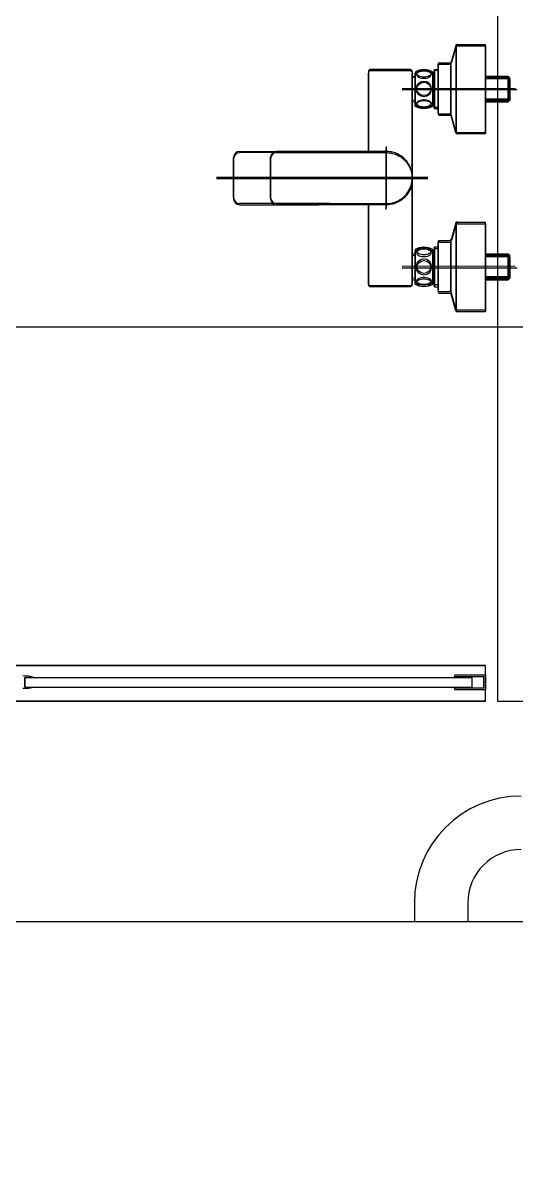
# Model space of a CAD drawing. Header units: millimetres. Extents: x 968909 to 1007504, y 395965 to 423289.
# Drawn here: x 981116 to 981532, y 403742 to 404700 of the extents above; entities that cross this region are included whole.
import ezdxf

# ---------------------------------------------------------------- set-up
doc = ezdxf.new("R2010")
doc.units = ezdxf.units.MM
doc.header["$LTSCALE"] = 100
doc.layers.add('l4', color=4, linetype='Continuous')

msp = doc.modelspace()

# ---------------------------------------------------------------- linework, layer by layer
at = {"elevation": 54985.43}
msp.add_lwpolyline([(968909.02, 404443.77), (981927.44, 404443.77), (981927.44, 395965.32), (968909.02, 395965.32)], close=True, dxfattribs=at)
at = {"layer": 'l4'}
for p, q in [((981516.34, 405028.69, 0), (981516.34, 404128.69, 0)), ((981481.2, 404680.94, 0), (981477.73, 404667.68, 0)), ((981481.18, 404679.87, 0), (981477.73, 404666.67, 0)), ((981481.53, 404607.91, 0), (981481.53, 404681.46, 0)), ((981481.53, 404680.45, 0), (981481.53, 404606.9, 0)), ((981482.34, 404681.69, 0), (981482.17, 404681.69, 0)), ((981482.34, 404680.68, 0), (981482.17, 404680.68, 0)), ((981482.34, 404681.69, 0), (981506.34, 404681.69, 0)), ((981482.34, 404680.68, 0), (981506.34, 404680.68, 0)), ((981506.34, 404607.69, 0), (981506.34, 404681.69, 0)), ((981506.34, 404680.68, 0), (981506.34, 404606.68, 0)), ((981466.34, 404624.19, 0), (981466.34, 404665.19, 0)), ((981466.34, 404664.18, 0), (981466.34, 404623.18, 0)), ((981467.34, 404666.19, 0), (981475.8, 404666.19, 0)), ((981467.34, 404665.18, 0), (981475.8, 404665.18, 0)), ((981477.02, 404622.77, 0), (981477.02, 404666.6, 0)), ((981477.02, 404665.59, 0), (981477.02, 404621.76, 0)), ((981407.6, 404658.69, 0), (981407.6, 404593.13, 0)), ((981407.6, 404592.13, 0), (981407.6, 404657.69, 0)), ((981442.59, 404660.69, 0), (981411.07, 404660.69, 0)), ((981411.07, 404659.69, 0), (981442.59, 404659.69, 0)), ((981444.59, 404658.7, 0), (981444.59, 404569.69, 0)), ((981444.59, 404568.69, 0), (981444.59, 404657.7, 0)), ((981444.59, 404655.19, 0), (981446.89, 404654.57, 0)), ((981446.89, 404653.56, 0), (981444.59, 404654.18, 0)), ((981446.89, 404658.53, 0), (981446.89, 404630.84, 0)), ((981446.89, 404629.83, 0), (981446.89, 404657.53, 0)), ((981448.24, 404657.44, 0), (981448.43, 404658.05, 0)), ((981448.31, 404656.82, 0), (981448.24, 404657.44, 0)), ((981448.31, 404656.73, 0), (981448.24, 404656.12, 0)), ((981448.24, 404656.12, 0), (981448.43, 404655.51, 0)), ((981448.62, 404657.33, 0), (981448.31, 404656.73, 0)), ((981448.62, 404656.23, 0), (981448.31, 404656.82, 0)), ((981448.43, 404658.05, 0), (981448.86, 404658.62, 0)), ((981448.43, 404655.51, 0), (981448.86, 404654.93, 0)), ((981449.17, 404657.88, 0), (981448.62, 404657.33, 0)), ((981449.17, 404655.67, 0), (981448.62, 404656.23, 0)), ((981448.86, 404658.62, 0), (981449.52, 404659.15, 0)), ((981448.86, 404654.93, 0), (981449.52, 404654.41, 0)), ((981449.93, 404658.37, 0), (981449.17, 404657.88, 0)), ((981449.93, 404655.19, 0), (981449.17, 404655.67, 0)), ((981449.52, 404659.15, 0), (981450.38, 404659.59, 0)), ((981449.52, 404654.41, 0), (981450.38, 404653.96, 0)), ((981450.87, 404658.77, 0), (981449.93, 404658.37, 0)), ((981450.87, 404654.78, 0), (981449.93, 404655.19, 0)), ((981450.38, 404659.59, 0), (981451.4, 404659.95, 0)), ((981450.38, 404653.96, 0), (981451.4, 404653.61, 0)), ((981451.96, 404659.07, 0), (981450.87, 404658.77, 0)), ((981451.96, 404654.49, 0), (981450.87, 404654.78, 0)), ((981451.4, 404659.95, 0), (981452.54, 404660.19, 0)), ((981453.15, 404659.26, 0), (981451.96, 404659.07, 0)), ((981453.15, 404654.3, 0), (981451.96, 404654.49, 0)), ((981452.54, 404660.19, 0), (981453.76, 404660.31, 0)), ((981454.39, 404659.32, 0), (981453.15, 404659.26, 0)), ((981454.39, 404654.24, 0), (981453.15, 404654.3, 0)), ((981453.76, 404660.31, 0), (981455.01, 404660.31, 0)), ((981455.62, 404659.26, 0), (981454.39, 404659.32, 0)), ((981455.62, 404654.3, 0), (981454.39, 404654.24, 0)), ((981455.01, 404660.31, 0), (981456.23, 404660.19, 0)), ((981456.81, 404659.07, 0), (981455.62, 404659.26, 0)), ((981456.81, 404654.49, 0), (981455.62, 404654.3, 0)), ((981456.23, 404660.19, 0), (981457.37, 404659.95, 0)), ((981457.9, 404658.77, 0), (981456.81, 404659.07, 0)), ((981457.9, 404654.78, 0), (981456.81, 404654.49, 0)), ((981457.37, 404659.95, 0), (981458.39, 404659.59, 0)), ((981457.37, 404653.61, 0), (981458.39, 404653.96, 0)), ((981458.84, 404658.37, 0), (981457.9, 404658.77, 0)), ((981458.84, 404655.19, 0), (981457.9, 404654.78, 0)), ((981458.39, 404659.59, 0), (981459.25, 404659.15, 0)), ((981458.39, 404653.96, 0), (981459.25, 404654.41, 0)), ((981459.6, 404657.88, 0), (981458.84, 404658.37, 0)), ((981459.6, 404655.67, 0), (981458.84, 404655.19, 0)), ((981459.25, 404659.15, 0), (981459.91, 404658.62, 0)), ((981459.25, 404654.41, 0), (981459.91, 404654.93, 0)), ((981460.15, 404657.33, 0), (981459.6, 404657.88, 0)), ((981460.15, 404656.23, 0), (981459.6, 404655.67, 0)), ((981459.91, 404658.62, 0), (981460.34, 404658.05, 0)), ((981459.91, 404654.93, 0), (981460.34, 404655.51, 0)), ((981460.46, 404656.73, 0), (981460.15, 404657.33, 0)), ((981460.46, 404656.82, 0), (981460.15, 404656.23, 0)), ((981460.34, 404658.05, 0), (981460.53, 404657.44, 0)), ((981460.34, 404655.51, 0), (981460.53, 404656.12, 0)), ((981460.53, 404657.44, 0), (981460.46, 404656.82, 0)), ((981460.53, 404656.12, 0), (981460.46, 404656.73, 0)), ((981461.89, 404658.53, 0), (981461.89, 404630.84, 0)), ((981461.89, 404629.83, 0), (981461.89, 404657.53, 0)), ((981461.89, 404656.39, 0), (981462.89, 404656.39, 0)), ((981462.89, 404655.38, 0), (981461.89, 404655.38, 0)), ((981462.89, 404660.19, 0), (981463.39, 404660.69, 0)), ((981462.89, 404629.19, 0), (981462.89, 404660.19, 0)), ((981462.89, 404660.19, 0), (981462.89, 404629.19, 0)), ((981463.39, 404659.68, 0), (981462.89, 404659.18, 0)), ((981462.89, 404628.18, 0), (981462.89, 404659.18, 0)), ((981462.89, 404628.18, 0), (981462.89, 404659.18, 0)), ((981463.39, 404660.69, 0), (981466.34, 404660.69, 0)), ((981463.39, 404628.69, 0), (981463.39, 404660.69, 0)), ((981466.34, 404659.68, 0), (981463.39, 404659.68, 0)), ((981463.39, 404659.68, 0), (981463.39, 404627.68, 0)), ((981506.34, 404654.94, 0), (981525.39, 404654.94, 0)), ((981526.89, 404653.44, 0), (981525.39, 404654.94, 0)), ((981525.39, 404654.94, 0), (981525.39, 404634.44, 0)), ((981436.09, 404644.69, 0), (981531.69, 404644.69, 0)), ((981444.59, 404633.68, 0), (981444.59, 404653.68, 0)), ((981451.4, 404653.61, 0), (981452.54, 404653.37, 0)), ((981452.54, 404653.37, 0), (981453.76, 404653.24, 0)), ((981453.76, 404653.24, 0), (981455.01, 404653.24, 0)), ((981455.01, 404653.24, 0), (981456.23, 404653.37, 0)), ((981456.23, 404653.37, 0), (981457.37, 404653.61, 0)), ((981525.39, 404653.93, 0), (981506.34, 404653.93, 0)), ((981506.34, 404653.77, 0), (981525.39, 404653.77, 0)), ((981525.39, 404652.76, 0), (981506.34, 404652.76, 0)), ((981525.39, 404633.43, 0), (981525.39, 404653.93, 0)), ((981525.39, 404653.93, 0), (981526.89, 404652.43, 0)), ((981526.89, 404635.94, 0), (981526.89, 404653.44, 0)), ((981526.89, 404652.43, 0), (981526.89, 404634.93, 0)), ((981436.09, 404643.68, 0), (981532.89, 404643.68, 0)), ((981446.89, 404634.8, 0), (981444.59, 404634.19, 0)), ((981450.38, 404634.52, 0), (981451.4, 404634.88, 0)), ((981451.4, 404634.88, 0), (981452.54, 404635.13, 0)), ((981452.54, 404635.13, 0), (981453.76, 404635.26, 0)), ((981453.76, 404635.26, 0), (981455.01, 404635.26, 0)), ((981455.01, 404635.26, 0), (981456.23, 404635.13, 0)), ((981456.23, 404635.13, 0), (981457.37, 404634.88, 0)), ((981457.37, 404634.88, 0), (981458.39, 404634.52, 0)), ((981525.39, 404635.6, 0), (981506.34, 404635.6, 0)), ((981525.39, 404634.44, 0), (981526.89, 404635.94, 0)), ((981526.89, 404634.93, 0), (981525.39, 404633.43, 0)), ((981444.59, 404633.18, 0), (981446.89, 404633.79, 0)), ((981448.24, 404632.33, 0), (981448.43, 404632.95, 0)), ((981448.31, 404631.7, 0), (981448.24, 404632.33, 0)), ((981448.31, 404631.63, 0), (981448.24, 404631, 0)), ((981448.24, 404631, 0), (981448.43, 404630.38, 0)), ((981448.62, 404632.24, 0), (981448.31, 404631.63, 0)), ((981448.62, 404631.09, 0), (981448.31, 404631.7, 0)), ((981448.43, 404632.95, 0), (981448.86, 404633.54, 0)), ((981448.43, 404630.38, 0), (981448.86, 404629.79, 0)), ((981449.17, 404632.8, 0), (981448.62, 404632.24, 0)), ((981449.17, 404630.53, 0), (981448.62, 404631.09, 0)), ((981448.86, 404633.54, 0), (981449.52, 404634.07, 0)), ((981448.86, 404629.79, 0), (981449.52, 404629.26, 0)), ((981449.93, 404633.3, 0), (981449.17, 404632.8, 0)), ((981449.93, 404630.03, 0), (981449.17, 404630.53, 0)), ((981449.52, 404634.07, 0), (981450.38, 404634.52, 0)), ((981449.52, 404629.26, 0), (981450.38, 404628.8, 0)), ((981450.87, 404633.71, 0), (981449.93, 404633.3, 0)), ((981450.87, 404629.62, 0), (981449.93, 404630.03, 0)), ((981450.38, 404628.8, 0), (981451.4, 404628.44, 0)), ((981451.96, 404634.01, 0), (981450.87, 404633.71, 0)), ((981451.96, 404629.32, 0), (981450.87, 404629.62, 0)), ((981451.4, 404628.44, 0), (981452.54, 404628.2, 0)), ((981453.15, 404634.2, 0), (981451.96, 404634.01, 0)), ((981453.15, 404629.13, 0), (981451.96, 404629.32, 0)), ((981452.54, 404628.2, 0), (981453.76, 404628.07, 0)), ((981454.39, 404634.26, 0), (981453.15, 404634.2, 0)), ((981454.39, 404629.06, 0), (981453.15, 404629.13, 0)), ((981453.76, 404628.07, 0), (981455.01, 404628.07, 0)), ((981455.62, 404634.2, 0), (981454.39, 404634.26, 0)), ((981455.62, 404629.13, 0), (981454.39, 404629.06, 0)), ((981455.01, 404628.07, 0), (981456.23, 404628.2, 0)), ((981456.81, 404634.01, 0), (981455.62, 404634.2, 0)), ((981456.81, 404629.32, 0), (981455.62, 404629.13, 0)), ((981456.23, 404628.2, 0), (981457.37, 404628.44, 0)), ((981457.9, 404633.71, 0), (981456.81, 404634.01, 0)), ((981457.9, 404629.62, 0), (981456.81, 404629.32, 0)), ((981457.37, 404628.44, 0), (981458.39, 404628.8, 0)), ((981458.84, 404633.3, 0), (981457.9, 404633.71, 0)), ((981458.84, 404630.03, 0), (981457.9, 404629.62, 0)), ((981458.39, 404634.52, 0), (981459.25, 404634.07, 0)), ((981458.39, 404628.8, 0), (981459.25, 404629.26, 0)), ((981459.6, 404632.8, 0), (981458.84, 404633.3, 0)), ((981459.6, 404630.53, 0), (981458.84, 404630.03, 0)), ((981459.25, 404634.07, 0), (981459.91, 404633.54, 0)), ((981459.25, 404629.26, 0), (981459.91, 404629.79, 0)), ((981460.15, 404632.24, 0), (981459.6, 404632.8, 0)), ((981460.15, 404631.09, 0), (981459.6, 404630.53, 0)), ((981459.91, 404633.54, 0), (981460.34, 404632.95, 0)), ((981459.91, 404629.79, 0), (981460.34, 404630.38, 0)), ((981460.46, 404631.63, 0), (981460.15, 404632.24, 0)), ((981460.46, 404631.7, 0), (981460.15, 404631.09, 0)), ((981460.34, 404632.95, 0), (981460.53, 404632.33, 0)), ((981460.34, 404630.38, 0), (981460.53, 404631, 0)), ((981460.53, 404632.33, 0), (981460.46, 404631.7, 0)), ((981460.53, 404631, 0), (981460.46, 404631.63, 0)), ((981462.89, 404632.99, 0), (981461.89, 404632.99, 0)), ((981461.89, 404631.98, 0), (981462.89, 404631.98, 0)), ((981463.39, 404628.69, 0), (981462.89, 404629.19, 0)), ((981462.89, 404628.18, 0), (981463.39, 404627.68, 0)), ((981466.34, 404628.69, 0), (981463.39, 404628.69, 0)), ((981463.39, 404627.68, 0), (981466.34, 404627.68, 0)), ((981506.34, 404634.59, 0), (981525.39, 404634.59, 0)), ((981525.39, 404634.44, 0), (981506.34, 404634.44, 0)), ((981506.34, 404633.43, 0), (981525.39, 404633.43, 0)), ((981467.34, 404623.19, 0), (981475.8, 404623.19, 0)), ((981467.34, 404622.18, 0), (981475.8, 404622.18, 0)), ((981481.18, 404608.5, 0), (981477.73, 404621.69, 0)), ((981481.2, 404607.42, 0), (981477.73, 404620.68, 0)), ((981482.34, 404607.69, 0), (981482.17, 404607.69, 0)), ((981482.34, 404606.68, 0), (981482.17, 404606.68, 0)), ((981482.34, 404607.69, 0), (981506.34, 404607.69, 0)), ((981482.34, 404606.68, 0), (981506.34, 404606.68, 0)), ((981299.04, 404591.58, 0), (981325.49, 404591.6, 0)), ((981374.94, 404590.65, 0), (981299.04, 404590.58, 0)), ((981325.49, 404591.6, 0), (981365.6, 404591.64, 0)), ((981397.6, 404591.68, 0), (981365.6, 404591.64, 0)), ((981374.95, 404590.65, 0), (981407.6, 404590.69, 0)), ((981405.6, 404591.68, 0), (981397.6, 404591.68, 0)), ((981407.6, 404591.69, 0), (981405.6, 404591.68, 0)), ((981422.63, 404591.69, 0), (981407.6, 404591.69, 0)), ((981407.6, 404590.69, 0), (981422.63, 404590.69, 0)), ((981408.2, 404590.69, 0), (981408.29, 404590.7, 0)), ((981422.63, 404595.69, 0), (981422.63, 404543.69, 0)), ((981422.63, 404542.69, 0), (981422.63, 404594.69, 0)), ((981294.05, 404552.79, 0), (981294.05, 404586.58, 0)), ((981294.05, 404585.58, 0), (981294.05, 404551.79, 0)), ((981325.22, 404552.69, 0), (981325.22, 404586.69, 0)), ((981325.22, 404585.69, 0), (981325.22, 404551.69, 0)), ((981443.79, 404580.1, 0), (981443.77, 404580.1, 0)), ((981457.67, 404569.69, 0), (981279.57, 404569.69, 0)), ((981457.67, 404568.69, 0), (981279.57, 404568.69, 0)), ((981444.59, 404569.69, 0), (981444.59, 404480.68, 0)), ((981444.59, 404479.68, 0), (981444.59, 404568.69, 0)), ((981374.94, 404547.72, 0), (981299.04, 404547.79, 0)), ((981299.04, 404546.79, 0), (981325.49, 404546.77, 0)), ((981325.49, 404546.77, 0), (981365.6, 404546.73, 0)), ((981397.6, 404546.69, 0), (981365.6, 404546.73, 0)), ((981374.95, 404547.72, 0), (981407.6, 404547.69, 0)), ((981405.6, 404546.69, 0), (981397.6, 404546.69, 0)), ((981407.6, 404546.69, 0), (981405.6, 404546.69, 0)), ((981407.6, 404547.69, 0), (981422.63, 404547.69, 0)), ((981422.63, 404546.69, 0), (981407.6, 404546.69, 0)), ((981407.6, 404546.24, 0), (981407.6, 404480.69, 0)), ((981407.6, 404479.69, 0), (981407.6, 404545.24, 0)), ((981408.2, 404547.69, 0), (981408.29, 404547.67, 0)), ((981481.2, 404531.45, 0), (981477.73, 404518.19, 0)), ((981481.18, 404529.88, 0), (981477.73, 404516.68, 0)), ((981481.53, 404458.42, 0), (981481.53, 404531.97, 0)), ((981481.53, 404530.46, 0), (981481.53, 404456.91, 0)), ((981482.34, 404532.19, 0), (981482.17, 404532.19, 0)), ((981482.34, 404530.69, 0), (981482.17, 404530.69, 0)), ((981482.34, 404532.19, 0), (981506.34, 404532.19, 0)), ((981482.34, 404530.69, 0), (981506.34, 404530.69, 0)), ((981506.34, 404458.19, 0), (981506.34, 404532.19, 0)), ((981506.34, 404530.69, 0), (981506.34, 404456.69, 0)), ((981450.38, 404510.07, 0), (981451.4, 404510.43, 0)), ((981451.4, 404510.43, 0), (981452.54, 404510.67, 0)), ((981452.54, 404510.67, 0), (981453.76, 404510.8, 0)), ((981453.76, 404510.8, 0), (981455.01, 404510.8, 0)), ((981455.01, 404510.8, 0), (981456.23, 404510.67, 0)), ((981456.23, 404510.67, 0), (981457.37, 404510.43, 0)), ((981457.37, 404510.43, 0), (981458.39, 404510.07, 0)), ((981462.89, 404510.69, 0), (981463.39, 404511.19, 0)), ((981462.89, 404510.69, 0), (981462.89, 404479.69, 0)), ((981462.89, 404510.69, 0), (981462.89, 404479.69, 0)), ((981463.39, 404511.19, 0), (981466.34, 404511.19, 0)), ((981463.39, 404479.19, 0), (981463.39, 404511.19, 0)), ((981466.34, 404474.69, 0), (981466.34, 404515.69, 0)), ((981466.34, 404514.19, 0), (981466.34, 404473.19, 0)), ((981467.34, 404516.69, 0), (981475.8, 404516.69, 0)), ((981467.34, 404515.19, 0), (981475.8, 404515.19, 0)), ((981477.02, 404473.28, 0), (981477.02, 404517.11, 0)), ((981477.02, 404515.6, 0), (981477.02, 404471.77, 0)), ((981444.59, 404505.69, 0), (981446.89, 404505.08, 0)), ((981444.59, 404505.19, 0), (981444.59, 404485.19, 0)), ((981446.89, 404503.57, 0), (981444.59, 404504.19, 0)), ((981446.89, 404509.04, 0), (981446.89, 404481.34, 0)), ((981446.89, 404479.84, 0), (981446.89, 404507.53, 0)), ((981448.24, 404507.87, 0), (981448.43, 404508.49, 0)), ((981448.31, 404507.24, 0), (981448.24, 404507.87, 0)), ((981448.31, 404506.67, 0), (981448.24, 404506.04, 0)), ((981448.24, 404506.04, 0), (981448.43, 404505.42, 0)), ((981448.62, 404507.28, 0), (981448.31, 404506.67, 0)), ((981448.62, 404506.63, 0), (981448.31, 404507.24, 0)), ((981448.43, 404508.49, 0), (981448.86, 404509.08, 0)), ((981448.43, 404505.42, 0), (981448.86, 404504.83, 0)), ((981449.17, 404507.84, 0), (981448.62, 404507.28, 0)), ((981449.17, 404506.07, 0), (981448.62, 404506.63, 0)), ((981448.86, 404509.08, 0), (981449.52, 404509.61, 0)), ((981448.86, 404504.83, 0), (981449.52, 404504.3, 0)), ((981449.93, 404508.34, 0), (981449.17, 404507.84, 0)), ((981449.93, 404505.57, 0), (981449.17, 404506.07, 0)), ((981449.52, 404509.61, 0), (981450.38, 404510.07, 0)), ((981449.52, 404504.3, 0), (981450.38, 404503.85, 0)), ((981450.87, 404508.75, 0), (981449.93, 404508.34, 0)), ((981450.87, 404505.16, 0), (981449.93, 404505.57, 0)), ((981450.38, 404503.85, 0), (981451.4, 404503.49, 0)), ((981451.96, 404509.05, 0), (981450.87, 404508.75, 0)), ((981451.96, 404504.86, 0), (981450.87, 404505.16, 0)), ((981451.4, 404503.49, 0), (981452.54, 404503.24, 0)), ((981453.15, 404509.24, 0), (981451.96, 404509.05, 0)), ((981453.15, 404504.67, 0), (981451.96, 404504.86, 0)), ((981452.54, 404503.24, 0), (981453.76, 404503.11, 0)), ((981454.39, 404509.31, 0), (981453.15, 404509.24, 0)), ((981454.39, 404504.61, 0), (981453.15, 404504.67, 0)), ((981453.76, 404503.11, 0), (981455.01, 404503.11, 0)), ((981455.62, 404509.24, 0), (981454.39, 404509.31, 0)), ((981455.62, 404504.67, 0), (981454.39, 404504.61, 0)), ((981455.01, 404503.11, 0), (981456.23, 404503.24, 0)), ((981456.81, 404509.05, 0), (981455.62, 404509.24, 0)), ((981456.81, 404504.86, 0), (981455.62, 404504.67, 0)), ((981456.23, 404503.24, 0), (981457.37, 404503.49, 0)), ((981457.9, 404508.75, 0), (981456.81, 404509.05, 0)), ((981457.9, 404505.16, 0), (981456.81, 404504.86, 0)), ((981457.37, 404503.49, 0), (981458.39, 404503.85, 0)), ((981458.84, 404508.34, 0), (981457.9, 404508.75, 0)), ((981458.84, 404505.57, 0), (981457.9, 404505.16, 0)), ((981458.39, 404510.07, 0), (981459.25, 404509.61, 0)), ((981458.39, 404503.85, 0), (981459.25, 404504.3, 0)), ((981459.6, 404507.84, 0), (981458.84, 404508.34, 0)), ((981459.6, 404506.07, 0), (981458.84, 404505.57, 0)), ((981459.25, 404509.61, 0), (981459.91, 404509.08, 0)), ((981459.25, 404504.3, 0), (981459.91, 404504.83, 0)), ((981460.15, 404507.28, 0), (981459.6, 404507.84, 0)), ((981460.15, 404506.63, 0), (981459.6, 404506.07, 0)), ((981459.91, 404509.08, 0), (981460.34, 404508.49, 0)), ((981459.91, 404504.83, 0), (981460.34, 404505.42, 0)), ((981460.46, 404506.67, 0), (981460.15, 404507.28, 0)), ((981460.46, 404507.24, 0), (981460.15, 404506.63, 0)), ((981460.34, 404508.49, 0), (981460.53, 404507.87, 0)), ((981460.34, 404505.42, 0), (981460.53, 404506.04, 0)), ((981460.53, 404507.87, 0), (981460.46, 404507.24, 0)), ((981460.53, 404506.04, 0), (981460.46, 404506.67, 0)), ((981461.89, 404509.04, 0), (981461.89, 404481.34, 0)), ((981461.89, 404479.84, 0), (981461.89, 404507.53, 0)), ((981461.89, 404506.89, 0), (981462.89, 404506.89, 0)), ((981462.89, 404505.39, 0), (981461.89, 404505.39, 0)), ((981463.39, 404509.69, 0), (981462.89, 404509.19, 0)), ((981462.89, 404509.19, 0), (981462.89, 404478.19, 0)), ((981462.89, 404478.19, 0), (981462.89, 404509.19, 0)), ((981466.34, 404509.69, 0), (981463.39, 404509.69, 0)), ((981463.39, 404509.69, 0), (981463.39, 404477.69, 0)), ((981506.34, 404505.44, 0), (981525.39, 404505.44, 0)), ((981506.34, 404504.28, 0), (981525.39, 404504.28, 0)), ((981525.39, 404503.94, 0), (981506.34, 404503.94, 0)), ((981525.39, 404502.77, 0), (981506.34, 404502.77, 0)), ((981526.89, 404503.94, 0), (981525.39, 404505.44, 0)), ((981525.39, 404505.44, 0), (981525.39, 404484.94, 0)), ((981525.39, 404483.44, 0), (981525.39, 404503.94, 0)), ((981525.39, 404503.94, 0), (981526.89, 404502.44, 0)), ((981526.89, 404486.44, 0), (981526.89, 404503.94, 0)), ((981526.89, 404502.44, 0), (981526.89, 404484.94, 0)), ((981436.09, 404495.14, 0), (981531.32, 404495.26, 0)), ((981436.09, 404493.69, 0), (981532.89, 404493.69, 0)), ((981446.89, 404485.31, 0), (981444.59, 404484.69, 0)), ((981444.59, 404483.19, 0), (981446.89, 404483.8, 0)), ((981448.24, 404482.75, 0), (981448.43, 404483.36, 0)), ((981448.31, 404482.14, 0), (981448.24, 404482.75, 0)), ((981448.31, 404481.55, 0), (981448.24, 404480.93, 0)), ((981448.62, 404481.54, 0), (981448.31, 404482.14, 0)), ((981448.62, 404482.14, 0), (981448.31, 404481.55, 0)), ((981448.43, 404483.36, 0), (981448.86, 404483.94, 0)), ((981449.17, 404482.7, 0), (981448.62, 404482.14, 0)), ((981449.17, 404480.99, 0), (981448.62, 404481.54, 0)), ((981448.86, 404483.94, 0), (981449.52, 404484.46, 0)), ((981449.93, 404483.18, 0), (981449.17, 404482.7, 0)), ((981449.52, 404484.46, 0), (981450.38, 404484.91, 0)), ((981450.87, 404483.59, 0), (981449.93, 404483.18, 0)), ((981450.38, 404484.91, 0), (981451.4, 404485.26, 0)), ((981451.96, 404483.88, 0), (981450.87, 404483.59, 0)), ((981451.4, 404485.26, 0), (981452.54, 404485.5, 0)), ((981453.15, 404484.07, 0), (981451.96, 404483.88, 0)), ((981452.54, 404485.5, 0), (981453.76, 404485.63, 0)), ((981454.39, 404484.13, 0), (981453.15, 404484.07, 0)), ((981453.76, 404485.63, 0), (981455.01, 404485.63, 0)), ((981455.62, 404484.07, 0), (981454.39, 404484.13, 0)), ((981455.01, 404485.63, 0), (981456.23, 404485.5, 0)), ((981456.81, 404483.88, 0), (981455.62, 404484.07, 0)), ((981456.23, 404485.5, 0), (981457.37, 404485.26, 0)), ((981457.9, 404483.59, 0), (981456.81, 404483.88, 0)), ((981457.37, 404485.26, 0), (981458.39, 404484.91, 0)), ((981458.84, 404483.18, 0), (981457.9, 404483.59, 0)), ((981458.39, 404484.91, 0), (981459.25, 404484.46, 0)), ((981459.6, 404482.7, 0), (981458.84, 404483.18, 0)), ((981459.25, 404484.46, 0), (981459.91, 404483.94, 0)), ((981460.15, 404482.14, 0), (981459.6, 404482.7, 0)), ((981460.15, 404481.54, 0), (981459.6, 404480.99, 0)), ((981459.91, 404483.94, 0), (981460.34, 404483.36, 0)), ((981460.46, 404482.14, 0), (981460.15, 404481.54, 0)), ((981460.46, 404481.55, 0), (981460.15, 404482.14, 0)), ((981460.34, 404483.36, 0), (981460.53, 404482.75, 0)), ((981460.53, 404482.75, 0), (981460.46, 404482.14, 0)), ((981460.53, 404480.93, 0), (981460.46, 404481.55, 0)), ((981462.89, 404483.49, 0), (981461.89, 404483.49, 0)), ((981461.89, 404481.99, 0), (981462.89, 404481.99, 0)), ((981525.39, 404486.11, 0), (981506.34, 404486.11, 0)), ((981525.39, 404484.94, 0), (981506.34, 404484.94, 0)), ((981506.34, 404484.6, 0), (981525.39, 404484.6, 0)), ((981506.34, 404483.44, 0), (981525.39, 404483.44, 0)), ((981525.39, 404484.94, 0), (981526.89, 404486.44, 0)), ((981526.89, 404484.94, 0), (981525.39, 404483.44, 0)), ((981411.07, 404478.69, 0), (981442.59, 404478.69, 0)), ((981442.59, 404477.69, 0), (981411.07, 404477.69, 0)), ((981448.24, 404480.93, 0), (981448.43, 404480.32, 0)), ((981448.43, 404480.32, 0), (981448.86, 404479.75, 0)), ((981448.86, 404479.75, 0), (981449.52, 404479.22, 0)), ((981449.93, 404480.5, 0), (981449.17, 404480.99, 0)), ((981449.52, 404479.22, 0), (981450.38, 404478.78, 0)), ((981450.87, 404480.1, 0), (981449.93, 404480.5, 0)), ((981450.38, 404478.78, 0), (981451.4, 404478.43, 0)), ((981451.96, 404479.8, 0), (981450.87, 404480.1, 0)), ((981451.4, 404478.43, 0), (981452.54, 404478.18, 0)), ((981453.15, 404479.61, 0), (981451.96, 404479.8, 0)), ((981452.54, 404478.18, 0), (981453.76, 404478.06, 0)), ((981454.39, 404479.55, 0), (981453.15, 404479.61, 0)), ((981453.76, 404478.06, 0), (981455.01, 404478.06, 0)), ((981455.62, 404479.61, 0), (981454.39, 404479.55, 0)), ((981455.01, 404478.06, 0), (981456.23, 404478.18, 0)), ((981456.81, 404479.8, 0), (981455.62, 404479.61, 0)), ((981456.23, 404478.18, 0), (981457.37, 404478.43, 0)), ((981457.9, 404480.1, 0), (981456.81, 404479.8, 0)), ((981457.37, 404478.43, 0), (981458.39, 404478.78, 0)), ((981458.84, 404480.5, 0), (981457.9, 404480.1, 0)), ((981458.39, 404478.78, 0), (981459.25, 404479.22, 0)), ((981459.6, 404480.99, 0), (981458.84, 404480.5, 0)), ((981459.25, 404479.22, 0), (981459.91, 404479.75, 0)), ((981459.91, 404479.75, 0), (981460.34, 404480.32, 0)), ((981460.34, 404480.32, 0), (981460.53, 404480.93, 0)), ((981463.39, 404479.19, 0), (981462.89, 404479.69, 0)), ((981462.89, 404478.19, 0), (981463.39, 404477.69, 0)), ((981466.34, 404479.19, 0), (981463.39, 404479.19, 0)), ((981463.39, 404477.69, 0), (981466.34, 404477.69, 0)), ((981467.34, 404473.69, 0), (981475.8, 404473.69, 0)), ((981467.34, 404472.19, 0), (981475.8, 404472.19, 0)), ((981481.18, 404459, 0), (981477.73, 404472.2, 0)), ((981481.2, 404457.43, 0), (981477.73, 404470.69, 0)), ((981482.34, 404458.19, 0), (981482.17, 404458.19, 0)), ((981482.34, 404456.69, 0), (981482.17, 404456.69, 0)), ((981482.34, 404458.19, 0), (981506.34, 404458.19, 0)), ((981482.34, 404456.69, 0), (981506.34, 404456.69, 0)), ((980506.34, 404158.69, 0), (981506.34, 404158.69, 0)), ((980506.34, 404158.69, 0), (981506.34, 404158.69, 0)), ((981506.34, 404158.69, 0), (980506.34, 404158.69, 0)), ((981506.34, 404128.69, 0), (981506.34, 404158.69, 0)), ((981117.78, 404149.05, 0), (981117.78, 404149.05, 0)), ((981118.07, 404148.49, 0), (981118.07, 404140.49, 0)), ((981118.07, 404148.49, 0), (981494.91, 404148.49, 0)), ((981118.07, 404148.49, 0), (981118.07, 404140.49, 0)), ((981125.76, 404148.49, 0), (981118.07, 404148.49, 0)), ((981118.07, 404140.49, 0), (981118.07, 404148.49, 0)), ((981118.07, 404140.62, 0), (981118.07, 404148.35, 0)), ((981504.91, 404149.24, 0), (981480.21, 404149.24, 0)), ((981481.41, 404150.89, 0), (981505.91, 404150.89, 0)), ((981494.91, 404140.49, 0), (981494.91, 404148.49, 0)), ((981504.91, 404139.74, 0), (981504.91, 404149.24, 0)), ((981506.34, 404149.89, 0), (981506.34, 404139.09, 0)), ((981116.34, 404144.45, 0), (981116.34, 404144.45, 0)), ((981118.07, 404140.49, 0), (981494.91, 404140.49, 0)), ((981118.07, 404140.49, 0), (981125.76, 404140.49, 0)), ((981480.21, 404139.74, 0), (981504.91, 404139.74, 0)), ((981505.91, 404138.09, 0), (981481.41, 404138.09, 0)), ((981506.15, 404145.08, 0), (981506.15, 404145.08, 0)), ((981506.15, 404137.14, 0), (981506.15, 404137.14, 0)), ((981506.34, 404128.69, 0), (980506.34, 404128.69, 0)), ((980506.34, 404128.69, 0), (981506.34, 404128.69, 0)), ((981516.34, 404128.69, 0), (982066.34, 404128.69, 0)), ((981446.34, 403958.69, 0), (981446.34, 403942.85, 0)), ((981491.34, 403958.69, 0), (981491.34, 403942.85, 0))]:
    msp.add_line(p, q, dxfattribs=at)
at = {"layer": 'l4', "elevation": 54985.43}
msp.add_lwpolyline([(972899.62, 420465.36), (1001940.94, 420465.36), (1001940.94, 403942.85), (972899.62, 403942.85)], close=True, dxfattribs=at)
at = {"layer": 'l4'}
for centre in [(981454.39, 404644.77, 0), (981454.39, 404643.76, 0), (981454.39, 404495.11, 0), (981454.39, 404493.6, 0)]:
    msp.add_circle(centre, 6.15, dxfattribs=at)
for centre, radius, start, end in [((981482.17, 404679.68, 0), 1, 90, 169.04594), ((981482.17, 404680.69, 0), 1, 90, 165.33878), ((981467.34, 404665.19, 0), 1, 90, 180), ((981467.34, 404664.18, 0), 1, 90, 180), ((981475.8, 404668.19, 0), 2, 270, 345.33878), ((981475.8, 404667.18, 0), 2, 270, 345.33878), ((981409.6, 404658.69, 0), 2, 90, 180), ((981409.6, 404657.69, 0), 2, 90, 180), ((981454.39, 404644.69, 0), 15.75, 90, 118.43689), ((981454.85, 404643.42, 0), 15.77, 63.48741, 120.3309), ((981454.39, 404644.69, 0), 15.75, 61.56311, 90), ((981454.39, 404644.69, 0), 15.75, 241.56311, 298.43689), ((981454.39, 404643.68, 0), 15.75, 241.56311, 270), ((981454.39, 404643.68, 0), 15.75, 270, 298.43689), ((981467.34, 404624.19, 0), 1, 180, 270), ((981467.34, 404623.18, 0), 1, 180, 270), ((981475.8, 404621.19, 0), 2, 14.66122, 90), ((981475.8, 404620.18, 0), 2, 14.66122, 90), ((981482.17, 404608.69, 0), 1, 190.95406, 270), ((981482.17, 404607.68, 0), 1, 194.66122, 270), ((981299.05, 404586.58, 0), 5, 90.05794, 180), ((981299.05, 404585.58, 0), 5, 90.05794, 180), ((981330.22, 404586.69, 0), 5, 90, 180), ((981330.22, 404585.69, 0), 5, 90, 180), ((981402.6, 404592.13, 0), 5, 343.16689, 0.00001), ((981402.61, 404593.13, 0), 5, 343.16586, 347.659), ((981402.6, 404593.13, 0), 5, 347.65772, 359.99996), ((981299.05, 404552.79, 0), 5, 180, 269.94206), ((981299.05, 404551.79, 0), 5, 180, 269.94206), ((981330.22, 404552.69, 0), 5, 180, 270), ((981330.22, 404551.69, 0), 5, 180, 270), ((981402.6, 404546.24, 0), 5, 359.99999, 16.83311), ((981402.61, 404545.24, 0), 5, 12.341, 16.83414), ((981402.6, 404545.24, 0), 5, 0.00004, 12.34228), ((981482.17, 404529.69, 0), 1, 90, 169.04594), ((981482.17, 404531.19, 0), 1, 90, 165.33878), ((981454.39, 404495.19, 0), 15.75, 90, 118.43689), ((981454.39, 404495.19, 0), 15.75, 61.56311, 90), ((981467.34, 404515.69, 0), 1, 90, 180), ((981467.34, 404514.19, 0), 1, 90, 180), ((981475.8, 404518.69, 0), 2, 270, 345.33878), ((981475.8, 404517.19, 0), 2, 270, 345.33878), ((981454.39, 404493.69, 0), 15.75, 61.56311, 118.43689), ((981409.6, 404480.69, 0), 2, 180, 270), ((981409.6, 404479.69, 0), 2, 180, 270), ((981454.39, 404495.19, 0), 15.75, 241.56311, 298.43689), ((981454.39, 404493.69, 0), 15.75, 241.56311, 270), ((981454.39, 404493.69, 0), 15.75, 270, 298.43689), ((981467.34, 404474.69, 0), 1, 180, 270), ((981467.34, 404473.19, 0), 1, 180, 270), ((981475.8, 404471.69, 0), 2, 14.66122, 90), ((981475.8, 404470.19, 0), 2, 14.66122, 90), ((981482.17, 404459.19, 0), 1, 190.95406, 270), ((981482.17, 404457.69, 0), 1, 194.66122, 270), ((981481.41, 404149.39, 0), 1.5, 90, 176.03486), ((981480.21, 404149.54, 0), 0.3, 188.87343, 270), ((981505.8, 404150.24, 0), 0.652, 326.60222, 79.79745), ((981480.21, 404139.44, 0), 0.3, 90, 171.12657), ((981481.41, 404139.59, 0), 1.5, 183.96514, 270), ((981505.8, 404138.73, 0), 0.652, 280.20255, 33.39778), ((981536.34, 403958.69, 0), 90, 90, 180), ((981536.34, 403958.69, 0), 45, 90, 180)]:
    msp.add_arc(centre, radius, start, end, dxfattribs=at)
msp.add_ellipse((981116.92, 404144.04, 0), major_axis=(12.43, 0.68), ratio=0.463579, start_param=0.754045, end_param=1.591618, dxfattribs=at)
at = {"layer": 'l4', "extrusion": (0, 0, -1)}
msp.add_ellipse((981116.92, 404144.93, 0), major_axis=(-12.43, 0.68), ratio=0.463579, start_param=3.895638, end_param=4.73321, dxfattribs=at)
at = {"layer": 'l4'}
for points, knots in [([(981411.07, 404660.69, 0), (981410.86, 404660.69, 0), (981410.66, 404660.69, 0), (981410.3, 404660.69, 0), (981410.14, 404660.69, 0), (981409.88, 404660.69, 0), (981409.78, 404660.69, 0), (981409.64, 404660.69, 0), (981409.6, 404660.69, 0), (981409.6, 404660.69, 0)], [0, 0, 0, 0, 0.25, 0.25, 0.5, 0.5, 0.75, 0.75, 1, 1, 1, 1]), ([(981409.6, 404659.69, 0), (981409.6, 404659.69, 0), (981409.64, 404659.69, 0), (981409.78, 404659.69, 0), (981409.88, 404659.69, 0), (981410.14, 404659.69, 0), (981410.3, 404659.69, 0), (981410.66, 404659.69, 0), (981410.86, 404659.69, 0), (981411.07, 404659.69, 0)], [0, 0, 0, 0, 0.25, 0.25, 0.5, 0.5, 0.75, 0.75, 1, 1, 1, 1]), ([(981444.59, 404658.69, 0), (981444.59, 404658.92, 0), (981444.54, 404659.18, 0), (981444.35, 404659.67, 0), (981444.2, 404659.9, 0), (981443.8, 404660.29, 0), (981443.57, 404660.45, 0), (981443.08, 404660.64, 0), (981442.82, 404660.69, 0), (981442.59, 404660.69, 0)], [0, 0, 0, 0, 0.25, 0.25, 0.5, 0.5, 0.75, 0.75, 1, 1, 1, 1]), ([(981442.59, 404659.69, 0), (981442.82, 404659.69, 0), (981443.08, 404659.64, 0), (981443.57, 404659.45, 0), (981443.8, 404659.29, 0), (981444.2, 404658.9, 0), (981444.35, 404658.67, 0), (981444.54, 404658.18, 0), (981444.59, 404657.92, 0), (981444.59, 404657.69, 0)], [0, 0, 0, 0, 0.25, 0.25, 0.5, 0.5, 0.75, 0.75, 1, 1, 1, 1]), ([(981422.63, 404591.69, 0), (981414.75, 404591.69, 0), (981406.94, 404591.69, 0), (981391.43, 404591.69, 0), (981383.72, 404591.69, 0), (981368.42, 404591.69, 0), (981360.85, 404591.69, 0), (981349.59, 404591.69, 0), (981345.86, 404591.69, 0), (981338.41, 404591.69, 0), (981334.7, 404591.69, 0), (981331, 404591.69, 0), (981330.74, 404591.69, 0), (981330.48, 404591.69, 0), (981330.22, 404591.69, 0)], [0, 0, 0, 0, 0.25, 0.25, 0.5, 0.5, 0.75, 0.75, 0.875, 0.875, 1, 1, 1, 1.008805, 1.008805, 1.008805, 1.008805]), ([(981330.22, 404590.69, 0), (981330.48, 404590.69, 0), (981330.74, 404590.69, 0), (981331, 404590.69, 0), (981334.7, 404590.69, 0), (981338.41, 404590.69, 0), (981345.86, 404590.69, 0), (981349.59, 404590.69, 0), (981360.85, 404590.69, 0), (981368.42, 404590.69, 0), (981383.73, 404590.69, 0), (981391.43, 404590.69, 0), (981406.94, 404590.69, 0), (981414.75, 404590.69, 0), (981422.63, 404590.69, 0)], [-0.008805, -0.008805, -0.008805, -0.008805, 0, 0, 0, 0.125, 0.125, 0.25, 0.25, 0.5, 0.5, 0.75, 0.75, 1, 1, 1, 1]), ([(981407.6, 404592.4, 0), (981407.59, 404591.88, 0), (981407.58, 404591.28, 0), (981407.3, 404590.76, 0), (981407.26, 404590.68, 0)], [0, 0, 0, 0, 0.853589, 1, 1, 1, 1]), ([(981407.29, 404591.68, 0), (981407.3, 404591.7, 0), (981407.58, 404592.22, 0), (981407.59, 404592.82, 0), (981407.6, 404593.4, 0)], [0, 0, 0, 0, 0.036252, 1, 1, 1, 1]), ([(981422.63, 404547.69, 0), (981423.36, 404547.69, 0), (981424.08, 404547.72, 0), (981425.53, 404547.87, 0), (981426.24, 404547.97, 0), (981428.35, 404548.4, 0), (981429.72, 404548.81, 0), (981431.71, 404549.64, 0), (981432.37, 404549.96, 0), (981433.64, 404550.64, 0), (981434.26, 404551.01, 0), (981435.44, 404551.81, 0), (981436.02, 404552.23, 0), (981437.13, 404553.15, 0), (981437.66, 404553.63, 0), (981439.2, 404555.17, 0), (981440.1, 404556.28, 0), (981441.29, 404558.07, 0), (981441.66, 404558.69, 0), (981442.34, 404559.96, 0), (981442.65, 404560.62, 0), (981443.47, 404562.61, 0), (981443.88, 404563.98, 0), (981444.23, 404565.74, 0), (981444.29, 404566.1, 0), (981444.4, 404566.81, 0), (981444.44, 404567.17, 0), (981444.55, 404568.25, 0), (981444.59, 404568.97, 0), (981444.59, 404571.12, 0), (981444.45, 404572.55, 0), (981444.1, 404574.32, 0), (981444.02, 404574.67, 0), (981443.84, 404575.37, 0), (981443.75, 404575.72, 0), (981443.44, 404576.75, 0), (981443.2, 404577.43, 0), (981442.65, 404578.75, 0), (981442.34, 404579.4, 0), (981441.84, 404580.35, 0), (981441.66, 404580.66, 0), (981441.29, 404581.28, 0), (981441.1, 404581.59, 0), (981440.1, 404583.1, 0), (981439.19, 404584.2, 0), (981437.67, 404585.73, 0), (981437.14, 404586.21, 0), (981436.03, 404587.13, 0), (981435.44, 404587.56, 0), (981433.65, 404588.76, 0), (981432.4, 404589.44, 0), (981430.4, 404590.27, 0), (981429.72, 404590.52, 0), (981428.34, 404590.94, 0), (981427.64, 404591.12, 0), (981426.23, 404591.4, 0), (981425.52, 404591.5, 0), (981424.09, 404591.65, 0), (981423.36, 404591.68, 0), (981422.63, 404591.69, 0)], [0, 0, 0, 0, 0.03125, 0.03125, 0.0625, 0.0625, 0.125, 0.125, 0.15625, 0.15625, 0.1875, 0.1875, 0.21875, 0.21875, 0.25, 0.25, 0.3125, 0.3125, 0.34375, 0.34375, 0.375, 0.375, 0.4375, 0.4375, 0.453125, 0.453125, 0.46875, 0.46875, 0.5, 0.5, 0.5625, 0.5625, 0.578125, 0.578125, 0.59375, 0.59375, 0.625, 0.625, 0.65625, 0.65625, 0.671875, 0.671875, 0.6875, 0.6875, 0.75, 0.75, 0.78125, 0.78125, 0.8125, 0.8125, 0.875, 0.875, 0.90625, 0.90625, 0.9375, 0.9375, 0.96875, 0.96875, 1, 1, 1, 1]), ([(981422.63, 404547.69, 0), (981424.08, 404547.69, 0), (981425.51, 404547.83, 0), (981427.61, 404548.24, 0), (981428.31, 404548.42, 0), (981429.69, 404548.83, 0), (981430.38, 404549.08, 0), (981432.37, 404549.91, 0), (981433.64, 404550.58, 0), (981435.43, 404551.78, 0), (981436.01, 404552.21, 0), (981437.14, 404553.13, 0), (981437.67, 404553.61, 0), (981439.2, 404555.13, 0), (981440.11, 404556.24, 0), (981441.11, 404557.74, 0), (981441.31, 404558.05, 0), (981441.68, 404558.67, 0), (981441.86, 404558.99, 0), (981442.37, 404559.94, 0), (981442.68, 404560.59, 0), (981443.23, 404561.91, 0), (981443.47, 404562.59, 0), (981443.79, 404563.62, 0), (981443.88, 404563.97, 0), (981444.06, 404564.67, 0), (981444.14, 404565.03, 0), (981444.49, 404566.81, 0), (981444.63, 404568.23, 0), (981444.63, 404570.39, 0), (981444.6, 404571.11, 0), (981444.49, 404572.19, 0), (981444.45, 404572.55, 0), (981444.34, 404573.27, 0), (981444.28, 404573.62, 0), (981443.93, 404575.39, 0), (981443.51, 404576.76, 0), (981442.69, 404578.76, 0), (981442.38, 404579.42, 0), (981441.69, 404580.7, 0), (981441.32, 404581.31, 0), (981440.13, 404583.1, 0), (981439.22, 404584.21, 0), (981437.16, 404586.27, 0), (981436.05, 404587.18, 0), (981434.26, 404588.37, 0), (981433.65, 404588.74, 0), (981432.37, 404589.42, 0), (981431.71, 404589.74, 0), (981429.72, 404590.56, 0), (981428.35, 404590.98, 0), (981426.24, 404591.4, 0), (981425.52, 404591.51, 0), (981424.08, 404591.65, 0), (981423.36, 404591.69, 0), (981422.63, 404591.69, 0)], [0, 0, 0, 0, 0.0625, 0.0625, 0.09375, 0.09375, 0.125, 0.125, 0.1875, 0.1875, 0.21875, 0.21875, 0.25, 0.25, 0.3125, 0.3125, 0.328125, 0.328125, 0.34375, 0.34375, 0.375, 0.375, 0.40625, 0.40625, 0.421875, 0.421875, 0.4375, 0.4375, 0.5, 0.5, 0.53125, 0.53125, 0.546875, 0.546875, 0.5625, 0.5625, 0.625, 0.625, 0.65625, 0.65625, 0.6875, 0.6875, 0.75, 0.75, 0.8125, 0.8125, 0.84375, 0.84375, 0.875, 0.875, 0.9375, 0.9375, 0.96875, 0.96875, 1, 1, 1, 1]), ([(981422.63, 404590.69, 0), (981423.36, 404590.68, 0), (981424.08, 404590.65, 0), (981425.53, 404590.5, 0), (981426.24, 404590.4, 0), (981428.35, 404589.97, 0), (981429.72, 404589.56, 0), (981431.71, 404588.73, 0), (981432.37, 404588.41, 0), (981433.64, 404587.73, 0), (981434.26, 404587.36, 0), (981435.44, 404586.56, 0), (981436.02, 404586.14, 0), (981437.13, 404585.23, 0), (981437.66, 404584.74, 0), (981439.2, 404583.2, 0), (981440.1, 404582.09, 0), (981441.29, 404580.3, 0), (981441.66, 404579.68, 0), (981442.34, 404578.41, 0), (981442.65, 404577.75, 0), (981443.47, 404575.76, 0), (981443.88, 404574.39, 0), (981444.23, 404572.63, 0), (981444.29, 404572.27, 0), (981444.4, 404571.56, 0), (981444.44, 404571.2, 0), (981444.55, 404570.12, 0), (981444.59, 404569.4, 0), (981444.59, 404567.25, 0), (981444.45, 404565.82, 0), (981444.1, 404564.05, 0), (981444.02, 404563.7, 0), (981443.84, 404563, 0), (981443.75, 404562.65, 0), (981443.44, 404561.62, 0), (981443.2, 404560.94, 0), (981442.65, 404559.62, 0), (981442.34, 404558.97, 0), (981441.84, 404558.02, 0), (981441.66, 404557.71, 0), (981441.29, 404557.09, 0), (981441.1, 404556.78, 0), (981440.1, 404555.27, 0), (981439.19, 404554.17, 0), (981437.67, 404552.64, 0), (981437.14, 404552.16, 0), (981436.03, 404551.24, 0), (981435.44, 404550.81, 0), (981433.65, 404549.61, 0), (981432.4, 404548.93, 0), (981430.4, 404548.1, 0), (981429.72, 404547.85, 0), (981428.34, 404547.43, 0), (981427.64, 404547.25, 0), (981426.23, 404546.97, 0), (981425.52, 404546.87, 0), (981424.09, 404546.72, 0), (981423.36, 404546.69, 0), (981422.63, 404546.69, 0)], [0, 0, 0, 0, 0.03125, 0.03125, 0.0625, 0.0625, 0.125, 0.125, 0.15625, 0.15625, 0.1875, 0.1875, 0.21875, 0.21875, 0.25, 0.25, 0.3125, 0.3125, 0.34375, 0.34375, 0.375, 0.375, 0.4375, 0.4375, 0.453125, 0.453125, 0.46875, 0.46875, 0.5, 0.5, 0.5625, 0.5625, 0.578125, 0.578125, 0.59375, 0.59375, 0.625, 0.625, 0.65625, 0.65625, 0.671875, 0.671875, 0.6875, 0.6875, 0.75, 0.75, 0.78125, 0.78125, 0.8125, 0.8125, 0.875, 0.875, 0.90625, 0.90625, 0.9375, 0.9375, 0.96875, 0.96875, 1, 1, 1, 1]), ([(981422.63, 404590.69, 0), (981424.08, 404590.69, 0), (981425.51, 404590.54, 0), (981427.61, 404590.13, 0), (981428.31, 404589.95, 0), (981429.69, 404589.54, 0), (981430.38, 404589.29, 0), (981432.37, 404588.46, 0), (981433.64, 404587.79, 0), (981435.43, 404586.59, 0), (981436.01, 404586.16, 0), (981437.14, 404585.24, 0), (981437.67, 404584.76, 0), (981439.2, 404583.24, 0), (981440.11, 404582.13, 0), (981441.11, 404580.63, 0), (981441.31, 404580.32, 0), (981441.68, 404579.7, 0), (981441.86, 404579.38, 0), (981442.37, 404578.43, 0), (981442.68, 404577.78, 0), (981443.23, 404576.46, 0), (981443.47, 404575.78, 0), (981443.79, 404574.75, 0), (981443.88, 404574.4, 0), (981444.06, 404573.7, 0), (981444.14, 404573.34, 0), (981444.49, 404571.57, 0), (981444.63, 404570.14, 0), (981444.63, 404567.98, 0), (981444.6, 404567.26, 0), (981444.49, 404566.18, 0), (981444.45, 404565.82, 0), (981444.34, 404565.1, 0), (981444.28, 404564.75, 0), (981443.93, 404562.98, 0), (981443.51, 404561.61, 0), (981442.69, 404559.61, 0), (981442.38, 404558.95, 0), (981441.69, 404557.67, 0), (981441.32, 404557.06, 0), (981440.13, 404555.27, 0), (981439.22, 404554.16, 0), (981437.16, 404552.1, 0), (981436.05, 404551.19, 0), (981434.26, 404550, 0), (981433.65, 404549.63, 0), (981432.37, 404548.95, 0), (981431.71, 404548.63, 0), (981429.72, 404547.81, 0), (981428.35, 404547.39, 0), (981426.24, 404546.97, 0), (981425.52, 404546.86, 0), (981424.08, 404546.72, 0), (981423.36, 404546.69, 0), (981422.63, 404546.69, 0)], [0, 0, 0, 0, 0.0625, 0.0625, 0.09375, 0.09375, 0.125, 0.125, 0.1875, 0.1875, 0.21875, 0.21875, 0.25, 0.25, 0.3125, 0.3125, 0.328125, 0.328125, 0.34375, 0.34375, 0.375, 0.375, 0.40625, 0.40625, 0.421875, 0.421875, 0.4375, 0.4375, 0.5, 0.5, 0.53125, 0.53125, 0.546875, 0.546875, 0.5625, 0.5625, 0.625, 0.625, 0.65625, 0.65625, 0.6875, 0.6875, 0.75, 0.75, 0.8125, 0.8125, 0.84375, 0.84375, 0.875, 0.875, 0.9375, 0.9375, 0.96875, 0.96875, 1, 1, 1, 1]), ([(981330.22, 404547.69, 0), (981330.48, 404547.69, 0), (981330.74, 404547.69, 0), (981331, 404547.69, 0), (981334.7, 404547.69, 0), (981338.41, 404547.69, 0), (981345.86, 404547.69, 0), (981349.59, 404547.69, 0), (981360.85, 404547.69, 0), (981368.42, 404547.69, 0), (981383.73, 404547.69, 0), (981391.43, 404547.69, 0), (981406.94, 404547.69, 0), (981414.75, 404547.69, 0), (981422.63, 404547.69, 0)], [-0.008805, -0.008805, -0.008805, -0.008805, 0, 0, 0, 0.125, 0.125, 0.25, 0.25, 0.5, 0.5, 0.75, 0.75, 1, 1, 1, 1]), ([(981422.63, 404546.69, 0), (981414.75, 404546.69, 0), (981406.94, 404546.69, 0), (981391.43, 404546.69, 0), (981383.72, 404546.69, 0), (981368.42, 404546.69, 0), (981360.85, 404546.69, 0), (981349.59, 404546.69, 0), (981345.86, 404546.69, 0), (981338.41, 404546.69, 0), (981334.7, 404546.69, 0), (981331, 404546.69, 0), (981330.74, 404546.69, 0), (981330.48, 404546.69, 0), (981330.22, 404546.69, 0)], [0, 0, 0, 0, 0.25, 0.25, 0.5, 0.5, 0.75, 0.75, 0.875, 0.875, 1, 1, 1, 1.008805, 1.008805, 1.008805, 1.008805]), ([(981407.6, 404545.97, 0), (981407.59, 404546.49, 0), (981407.58, 404547.09, 0), (981407.3, 404547.61, 0), (981407.26, 404547.69, 0)], [0, 0, 0, 0, 0.853589, 1, 1, 1, 1]), ([(981407.29, 404546.69, 0), (981407.3, 404546.67, 0), (981407.58, 404546.15, 0), (981407.59, 404545.55, 0), (981407.6, 404544.97, 0)], [0, 0, 0, 0, 0.036252, 1, 1, 1, 1]), ([(981409.6, 404478.69, 0), (981409.6, 404478.69, 0), (981409.64, 404478.69, 0), (981409.78, 404478.69, 0), (981409.88, 404478.69, 0), (981410.14, 404478.69, 0), (981410.3, 404478.69, 0), (981410.66, 404478.69, 0), (981410.86, 404478.69, 0), (981411.07, 404478.69, 0)], [0, 0, 0, 0, 0.25, 0.25, 0.5, 0.5, 0.75, 0.75, 1, 1, 1, 1]), ([(981411.07, 404477.69, 0), (981410.86, 404477.69, 0), (981410.66, 404477.69, 0), (981410.3, 404477.69, 0), (981410.14, 404477.69, 0), (981409.88, 404477.69, 0), (981409.78, 404477.69, 0), (981409.64, 404477.69, 0), (981409.6, 404477.69, 0), (981409.6, 404477.69, 0)], [0, 0, 0, 0, 0.25, 0.25, 0.5, 0.5, 0.75, 0.75, 1, 1, 1, 1]), ([(981442.59, 404478.69, 0), (981442.82, 404478.69, 0), (981443.08, 404478.73, 0), (981443.57, 404478.92, 0), (981443.8, 404479.08, 0), (981444.2, 404479.47, 0), (981444.35, 404479.7, 0), (981444.54, 404480.2, 0), (981444.59, 404480.45, 0), (981444.59, 404480.69, 0)], [0, 0, 0, 0, 0.25, 0.25, 0.5, 0.5, 0.75, 0.75, 1, 1, 1, 1]), ([(981444.59, 404479.69, 0), (981444.59, 404479.45, 0), (981444.54, 404479.2, 0), (981444.35, 404478.7, 0), (981444.2, 404478.47, 0), (981443.8, 404478.08, 0), (981443.57, 404477.92, 0), (981443.08, 404477.73, 0), (981442.82, 404477.69, 0), (981442.59, 404477.69, 0)], [0, 0, 0, 0, 0.25, 0.25, 0.5, 0.5, 0.75, 0.75, 1, 1, 1, 1])]:
    msp.add_open_spline(points, degree=3, knots=knots, dxfattribs=at)
for points in [[(981408.18, 404591.69, 0), (981408.16, 404591.69, 0), (981408.15, 404591.69, 0), (981408.13, 404591.69, 0)], [(981408.14, 404590.69, 0), (981408.15, 404590.69, 0), (981408.16, 404590.69, 0), (981408.18, 404590.69, 0)], [(981408.14, 404547.69, 0), (981408.15, 404547.69, 0), (981408.16, 404547.68, 0), (981408.18, 404547.68, 0)], [(981408.18, 404546.68, 0), (981408.16, 404546.68, 0), (981408.15, 404546.69, 0), (981408.14, 404546.69, 0)]]:
    msp.add_open_spline(points, degree=3, dxfattribs=at)

doc.saveas('drawing.dxf')
